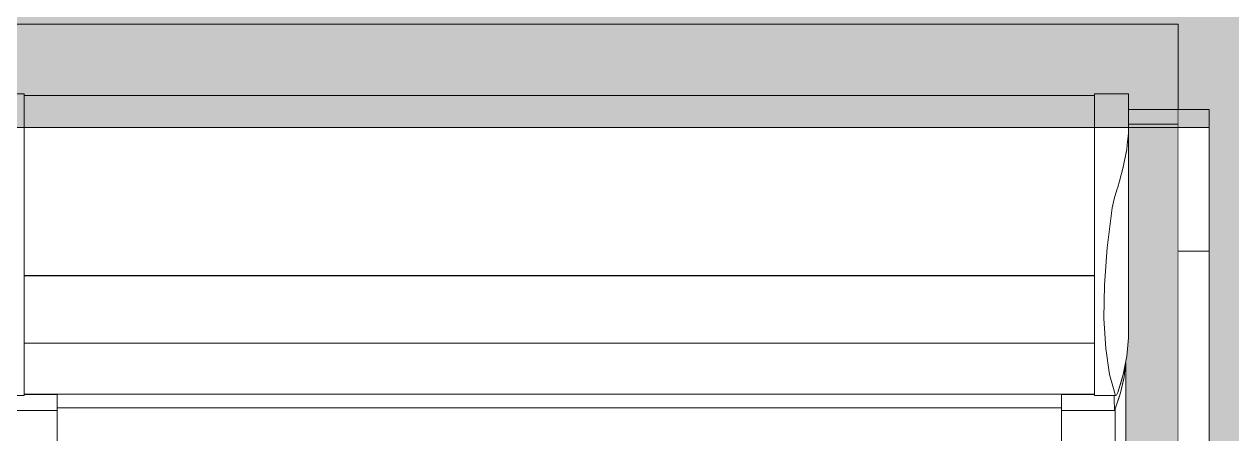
# Model space of a CAD drawing. Header units: metres. Extents: x -208 to 1512, y -277 to 123.
# Drawn here: x 17.07 to 17.977, y -14.458 to -14.15 of the extents above; entities that cross this region are included whole.
import ezdxf

# ---------------------------------------------------------------- set-up
doc = ezdxf.new("R2010")
doc.units = ezdxf.units.M
doc.header["$MEASUREMENT"] = 0
doc.linetypes.add('Wipeout_Contour', pattern=[1, 0, -1])
doc.layers.add('325 Dachfenster', color=7, linetype='Continuous')
doc.layers.add('330 Dachaufbau', color=7, linetype='Continuous')

# ---------------------------------------------------------------- blocks, each defined once
blk = doc.blocks.new('VELUX SlopeRoofBundle[11]_4')
at = {"color": 254, "linetype": 'Wipeout_Contour', "lineweight": 0, "ltscale": 88.815867}
blk.add_wipeout([(17.06985, -14.20261), (17.04422, -14.20261), (17.04423, -14.20997), (17.06985, -14.20997)], dxfattribs=at).dxf.layer = '325 Dachfenster'
at = {"color": 254, "linetype": 'Wipeout_Contour', "lineweight": 0, "ltscale": 91.39041}
blk.add_wipeout([(17.87385, -14.20261), (17.87385, -14.20997), (17.89948, -14.20997), (17.89949, -14.20261)], dxfattribs=at).dxf.layer = '325 Dachfenster'
at = {"color": 254, "linetype": 'Wipeout_Contour', "lineweight": 0, "ltscale": 88.874268}
blk.add_wipeout([(17.06985, -14.28817), (17.05642, -14.28817), (17.06016, -14.31829), (17.06985, -14.31829)], dxfattribs=at).dxf.layer = '325 Dachfenster'
at = {"color": 254, "linetype": 'Wipeout_Contour', "lineweight": 0, "ltscale": 92.53666}
blk.add_wipeout([(17.96, -14.32091), (17.93685, -14.32091), (17.93685, -14.84205), (17.96, -14.84205)], dxfattribs=at).dxf.layer = '325 Dachfenster'
at = {"color": 254, "linetype": 'Wipeout_Contour', "lineweight": 0, "ltscale": 89.193097}
blk.add_wipeout([(17.06267, -14.37154), (17.06985, -14.37154), (17.06985, -14.34615), (17.06224, -14.34615)], dxfattribs=at).dxf.layer = '325 Dachfenster'
at = {"color": 254, "linetype": 'Wipeout_Contour', "lineweight": 0, "ltscale": 89.148323}
blk.add_wipeout([(17.06139, -14.39403), (17.0585, -14.4134), (17.06985, -14.4134), (17.06985, -14.39403)], dxfattribs=at).dxf.layer = '325 Dachfenster'
at = {"color": 254, "linetype": 'Wipeout_Contour', "lineweight": 0, "ltscale": 92.131185}
blk.add_wipeout([(17.87385, -14.4134), (17.87385, -14.42938), (17.88971, -14.42938), (17.88521, -14.4134)], dxfattribs=at).dxf.layer = '325 Dachfenster'
at = {"color": 254, "linetype": 'Wipeout_Contour', "lineweight": 0, "ltscale": 89.454136}
blk.add_wipeout([(17.05505, -14.43142), (17.05469, -14.44058), (17.09465, -14.44058), (17.09465, -14.43142)], dxfattribs=at).dxf.layer = '325 Dachfenster'
at = {"color": 254, "linetype": 'Wipeout_Contour', "lineweight": 0, "ltscale": 88.836552}
blk.add_wipeout([(17.06985, -14.20997), (17.04423, -14.20997), (17.04424, -14.21873), (17.06985, -14.21873)], dxfattribs=at).dxf.layer = '325 Dachfenster'
at = {"color": 254, "linetype": 'Wipeout_Contour', "lineweight": 0, "ltscale": 91.410472}
blk.add_wipeout([(17.87385, -14.20997), (17.87385, -14.21873), (17.89947, -14.21873), (17.89948, -14.20997)], dxfattribs=at).dxf.layer = '325 Dachfenster'
at = {"color": 254, "linetype": 'Wipeout_Contour', "lineweight": 0, "ltscale": 91.738316}
blk.add_wipeout([(17.93685, -14.21437), (17.93685, -14.32091), (17.96, -14.32091), (17.96, -14.21437)], dxfattribs=at).dxf.layer = '325 Dachfenster'
at = {"color": 254, "linetype": 'Wipeout_Contour', "lineweight": 0, "ltscale": 89.001607}
blk.add_wipeout([(17.06016, -14.31829), (17.06224, -14.34615), (17.06985, -14.34615), (17.06985, -14.31829)], dxfattribs=at).dxf.layer = '325 Dachfenster'
at = {"color": 254, "linetype": 'Wipeout_Contour', "lineweight": 0, "ltscale": 92.05796}
blk.add_wipeout([(17.87385, -14.39403), (17.87385, -14.4134), (17.88521, -14.4134), (17.88232, -14.39403)], dxfattribs=at).dxf.layer = '325 Dachfenster'
at = {"color": 254, "linetype": 'Wipeout_Contour', "lineweight": 0, "ltscale": 134.096759}
blk.add_wipeout([(17.05505, -14.42938), (17.05505, -14.43142), (17.09465, -14.43142), (17.09465, -14.42846), (17.06985, -14.42846), (17.06985, -14.42938)], dxfattribs=at).dxf.layer = '325 Dachfenster'
at = {"color": 254, "linetype": 'Wipeout_Contour', "lineweight": 0, "ltscale": 91.866413}
blk.add_wipeout([(17.84905, -14.42818), (17.84905, -14.42846), (17.87385, -14.42846), (17.87385, -14.42818)], dxfattribs=at).dxf.layer = '325 Dachfenster'
at = {"color": 254, "linetype": 'Wipeout_Contour', "lineweight": 0, "ltscale": 90.231565}
blk.add_wipeout([(17.05615, -15.01247), (17.09295, -15.01247), (17.09295, -14.44058), (17.05615, -14.44058)], dxfattribs=at).dxf.layer = '325 Dachfenster'
at = {"layer": '325 Dachfenster', "linetype": 'Continuous', "lineweight": 0, "flags": 128}
for points in [[(17.96, -14.21437), (17.96, -14.32091)], [(17.93685, -14.32091), (17.96, -14.32091)], [(17.96, -14.32091), (17.96, -14.84205)]]:
    blk.add_lwpolyline(points, dxfattribs=at)
at = {"color": 254, "linetype": 'Wipeout_Contour', "lineweight": 0, "ltscale": 90.122892}
blk.add_wipeout([(17.06985, -14.21131), (17.87385, -14.21131), (17.87385, -14.20381), (17.06985, -14.20381)], dxfattribs=at).dxf.layer = '325 Dachfenster'
at = {"color": 254, "linetype": 'Wipeout_Contour', "lineweight": 0, "ltscale": 88.86104}
blk.add_wipeout([(17.06985, -14.21873), (17.04424, -14.21873), (17.04425, -14.22906), (17.06985, -14.22906)], dxfattribs=at).dxf.layer = '325 Dachfenster'
at = {"color": 254, "linetype": 'Wipeout_Contour', "lineweight": 0, "ltscale": 91.434251}
blk.add_wipeout([(17.87385, -14.21873), (17.87385, -14.22906), (17.89946, -14.22906), (17.89947, -14.21873)], dxfattribs=at).dxf.layer = '325 Dachfenster'
at = {"color": 254, "linetype": 'Wipeout_Contour', "lineweight": 0, "ltscale": 91.920831}
blk.add_wipeout([(17.87385, -14.39403), (17.88232, -14.39403), (17.88104, -14.37154), (17.87385, -14.37154)], dxfattribs=at).dxf.layer = '325 Dachfenster'
at = {"color": 254, "linetype": 'Wipeout_Contour', "lineweight": 0, "ltscale": 89.46383}
blk.add_wipeout([(17.06985, -14.42846), (17.09465, -14.42846), (17.09465, -14.42818), (17.06985, -14.42818)], dxfattribs=at).dxf.layer = '325 Dachfenster'
at = {"color": 254, "linetype": 'Wipeout_Contour', "lineweight": 0, "ltscale": 90.286763}
blk.add_wipeout([(17.09295, -14.44058), (17.09295, -15.01247), (17.09465, -15.01121), (17.09465, -14.44058)], dxfattribs=at).dxf.layer = '325 Dachfenster'
at = {"layer": '325 Dachfenster', "linetype": 'Continuous', "lineweight": 0, "flags": 128}
for points in [[(17.06985, -14.20261), (17.04422, -14.20261), (17.04385, -14.20261)], [(17.06985, -14.20381), (17.87385, -14.20381)]]:
    blk.add_lwpolyline(points, dxfattribs=at)
at = {"color": 254, "linetype": 'Wipeout_Contour', "lineweight": 0, "ltscale": 90.14335}
blk.add_wipeout([(17.87385, -14.21131), (17.06985, -14.21131), (17.06985, -14.22001), (17.87385, -14.22001)], dxfattribs=at).dxf.layer = '325 Dachfenster'
at = {"color": 254, "linetype": 'Wipeout_Contour', "lineweight": 0, "ltscale": 113.822889}
blk.add_wipeout([(17.87385, -14.22906), (17.87385, -14.24087), (17.8985, -14.24087), (17.89945, -14.23224), (17.89946, -14.22906)], dxfattribs=at).dxf.layer = '325 Dachfenster'
at = {"color": 254, "linetype": 'Wipeout_Contour', "lineweight": 0, "ltscale": 91.784823}
blk.add_wipeout([(17.87385, -14.34615), (17.87385, -14.37154), (17.88104, -14.37154), (17.88147, -14.34615)], dxfattribs=at).dxf.layer = '325 Dachfenster'
at = {"color": 254, "linetype": 'Wipeout_Contour', "lineweight": 0, "ltscale": 114.472599}
blk.add_wipeout([(17.89815, -14.39979), (17.89945, -14.38588), (17.89945, -14.23224), (17.8985, -14.24087), (17.89815, -14.24443)], dxfattribs=at).dxf.layer = '325 Dachfenster'
at = {"color": 254, "linetype": 'Wipeout_Contour', "lineweight": 0, "ltscale": 91.841526}
blk.add_wipeout([(17.87385, -14.31829), (17.87385, -14.34615), (17.88147, -14.34615), (17.88355, -14.31829)], dxfattribs=at).dxf.layer = '325 Dachfenster'
at = {"color": 254, "linetype": 'Wipeout_Contour', "lineweight": 0, "ltscale": 182.394032}
blk.add_wipeout([(17.89945, -14.23224), (17.89945, -14.36427), (17.89945, -14.36991), (17.89949, -14.29623), (17.89949, -14.20473), (17.89949, -14.20261), (17.89948, -14.20997), (17.89947, -14.21873)], dxfattribs=at).dxf.layer = '325 Dachfenster'
at = {"layer": '325 Dachfenster', "linetype": 'Continuous', "lineweight": 0, "flags": 128}
for points in [[(17.89949, -14.20261), (17.87385, -14.20261)], [(17.89949, -14.20473), (17.89949, -14.20261)], [(17.96, -14.21437), (17.93685, -14.21437), (17.89949, -14.21437)]]:
    blk.add_lwpolyline(points, dxfattribs=at)
at = {"color": 254, "linetype": 'Wipeout_Contour', "lineweight": 0, "ltscale": 114.520067}
blk.add_wipeout([(17.89555, -14.2578), (17.89555, -14.41344), (17.89815, -14.39979), (17.89815, -14.24443), (17.89624, -14.25402)], dxfattribs=at).dxf.layer = '325 Dachfenster'
at = {"color": 254, "linetype": 'Wipeout_Contour', "lineweight": 0, "ltscale": 274.774456}
blk.add_wipeout([(17.88104, -14.37154), (17.88232, -14.39403), (17.88521, -14.4134), (17.88971, -14.42938), (17.89035, -14.4291), (17.89145, -14.42693), (17.89145, -14.27283), (17.89069, -14.27474), (17.88861, -14.2816), (17.88729, -14.28817), (17.88355, -14.31829), (17.88147, -14.34615)], dxfattribs=at).dxf.layer = '325 Dachfenster'
at = {"color": 254, "linetype": 'Wipeout_Contour', "lineweight": 0, "ltscale": 114.551866}
blk.add_wipeout([(17.89145, -14.27283), (17.89145, -14.42693), (17.89555, -14.41344), (17.89555, -14.2578), (17.89257, -14.26816)], dxfattribs=at).dxf.layer = '325 Dachfenster'
at = {"layer": '325 Dachfenster', "linetype": 'Continuous', "lineweight": 0, "flags": 128}
for points in [[(17.89945, -14.36991), (17.89949, -14.29623)], [(17.89945, -14.38455), (17.89945, -14.36991)]]:
    blk.add_lwpolyline(points, dxfattribs=at)
at = {"color": 254, "linetype": 'Wipeout_Contour', "lineweight": 0, "ltscale": 114.012701}
blk.add_wipeout([(17.87385, -14.25402), (17.87385, -14.26816), (17.89257, -14.26816), (17.89555, -14.2578), (17.89624, -14.25402)], dxfattribs=at).dxf.layer = '325 Dachfenster'
at = {"color": 254, "linetype": 'Wipeout_Contour', "lineweight": 0, "ltscale": 91.822512}
blk.add_wipeout([(17.87385, -14.28817), (17.87385, -14.31829), (17.88355, -14.31829), (17.88729, -14.28817)], dxfattribs=at).dxf.layer = '325 Dachfenster'
at = {"color": 254, "linetype": 'Wipeout_Contour', "lineweight": 0, "ltscale": 91.627563}
blk.add_wipeout([(17.89625, -14.40977), (17.89625, -14.4152), (17.89755, -14.40295), (17.89755, -14.40294)], dxfattribs=at).dxf.layer = '325 Dachfenster'
at = {"color": 254, "linetype": 'Wipeout_Contour', "lineweight": 0, "ltscale": 91.916607}
blk.add_wipeout([(17.84905, -14.43142), (17.84905, -14.44058), (17.88902, -14.44058), (17.88865, -14.43142)], dxfattribs=at).dxf.layer = '325 Dachfenster'
at = {"color": 254, "linetype": 'Wipeout_Contour', "lineweight": 0, "ltscale": 113.911961}
blk.add_wipeout([(17.87385, -14.24087), (17.87385, -14.25402), (17.89624, -14.25402), (17.89815, -14.24443), (17.8985, -14.24087)], dxfattribs=at).dxf.layer = '325 Dachfenster'
at = {"color": 254, "linetype": 'Wipeout_Contour', "lineweight": 0, "ltscale": 114.294292}
blk.add_wipeout([(17.87385, -14.26816), (17.87385, -14.27474), (17.89069, -14.27474), (17.89145, -14.27283), (17.89257, -14.26816)], dxfattribs=at).dxf.layer = '325 Dachfenster'
at = {"color": 254, "linetype": 'Wipeout_Contour', "lineweight": 0, "ltscale": 90.428435}
blk.add_wipeout([(17.87385, -14.31738), (17.06985, -14.31738), (17.06985, -14.33908), (17.87385, -14.33908)], dxfattribs=at).dxf.layer = '325 Dachfenster'
at = {"color": 254, "linetype": 'Wipeout_Contour', "lineweight": 0, "ltscale": 137.404574}
blk.add_wipeout([(17.84905, -14.43142), (17.88865, -14.43142), (17.88865, -14.42938), (17.87385, -14.42938), (17.87385, -14.42846), (17.84905, -14.42846)], dxfattribs=at).dxf.layer = '325 Dachfenster'
at = {"color": 254, "linetype": 'Wipeout_Contour', "lineweight": 0, "ltscale": 92.598342}
blk.add_wipeout([(17.84905, -14.44058), (17.84905, -15.01121), (17.85075, -15.01247), (17.85075, -14.44058)], dxfattribs=at).dxf.layer = '325 Dachfenster'
at = {"layer": '325 Dachfenster', "linetype": 'Continuous', "lineweight": 0, "flags": 128}
blk.add_lwpolyline([(17.89949, -14.29623), (17.89949, -14.20473)], dxfattribs=at)
at = {"color": 254, "linetype": 'Wipeout_Contour', "lineweight": 0, "ltscale": 90.195106}
blk.add_wipeout([(17.06985, -14.242), (17.87385, -14.242), (17.87385, -14.23026), (17.06985, -14.23026)], dxfattribs=at).dxf.layer = '325 Dachfenster'
at = {"color": 254, "linetype": 'Wipeout_Contour', "lineweight": 0, "ltscale": 91.647947}
blk.add_wipeout([(17.87385, -14.27474), (17.87385, -14.2816), (17.88861, -14.2816), (17.89069, -14.27474)], dxfattribs=at).dxf.layer = '325 Dachfenster'
at = {"color": 254, "linetype": 'Wipeout_Contour', "lineweight": 0, "ltscale": 90.661776}
blk.add_wipeout([(17.06985, -14.41206), (17.06985, -14.42818), (17.87385, -14.42818), (17.87385, -14.41206)], dxfattribs=at).dxf.layer = '325 Dachfenster'
at = {"color": 254, "linetype": 'Wipeout_Contour', "lineweight": 0, "ltscale": 138.063599}
blk.add_wipeout([(17.88865, -14.42938), (17.88865, -14.43142), (17.88902, -14.44058), (17.8891, -14.4405), (17.88955, -14.43932), (17.88955, -14.42938)], dxfattribs=at).dxf.layer = '325 Dachfenster'
at = {"layer": '325 Dachfenster', "linetype": 'Continuous', "lineweight": 0, "flags": 128}
blk.add_lwpolyline([(17.06985, -14.42938), (17.054, -14.42938), (17.04385, -14.42938)], dxfattribs=at)
at = {"color": 254, "linetype": 'Wipeout_Contour', "lineweight": 0, "ltscale": 90.167304}
blk.add_wipeout([(17.06985, -14.23026), (17.87385, -14.23026), (17.87385, -14.22001), (17.06985, -14.22001)], dxfattribs=at).dxf.layer = '325 Dachfenster'
at = {"color": 254, "linetype": 'Wipeout_Contour', "lineweight": 0, "ltscale": 90.226311}
blk.add_wipeout([(17.06985, -14.25494), (17.87385, -14.25494), (17.87385, -14.242), (17.06985, -14.242)], dxfattribs=at).dxf.layer = '325 Dachfenster'
at = {"color": 254, "linetype": 'Wipeout_Contour', "lineweight": 0, "ltscale": 90.285792}
blk.add_wipeout([(17.06985, -14.27509), (17.87385, -14.27509), (17.87385, -14.26901), (17.06985, -14.26901)], dxfattribs=at).dxf.layer = '325 Dachfenster'
at = {"color": 254, "linetype": 'Wipeout_Contour', "lineweight": 0, "ltscale": 91.635731}
blk.add_wipeout([(17.87385, -14.2816), (17.87385, -14.28817), (17.88729, -14.28817), (17.88861, -14.2816)], dxfattribs=at).dxf.layer = '325 Dachfenster'
at = {"color": 254, "linetype": 'Wipeout_Contour', "lineweight": 0, "ltscale": 90.614387}
blk.add_wipeout([(17.06985, -14.39084), (17.06985, -14.41206), (17.87385, -14.41206), (17.87385, -14.39084)], dxfattribs=at).dxf.layer = '325 Dachfenster'
at = {"color": 254, "linetype": 'Wipeout_Contour', "lineweight": 0, "ltscale": 161.308591}
blk.add_wipeout([(17.88955, -14.43932), (17.89355, -14.42737), (17.89355, -14.42002), (17.89145, -14.42693), (17.89035, -14.4291), (17.88971, -14.42938), (17.88955, -14.42938)], dxfattribs=at).dxf.layer = '325 Dachfenster'
at = {"color": 254, "linetype": 'Wipeout_Contour', "lineweight": 0, "ltscale": 90.26048}
blk.add_wipeout([(17.06985, -14.26901), (17.87385, -14.26901), (17.87385, -14.25494), (17.06985, -14.25494)], dxfattribs=at).dxf.layer = '325 Dachfenster'
at = {"color": 254, "linetype": 'Wipeout_Contour', "lineweight": 0, "ltscale": 90.301634}
blk.add_wipeout([(17.87385, -14.27509), (17.06985, -14.27509), (17.06985, -14.28152), (17.87385, -14.28152)], dxfattribs=at).dxf.layer = '325 Dachfenster'
at = {"color": 254, "linetype": 'Wipeout_Contour', "lineweight": 0, "ltscale": 90.363379}
blk.add_wipeout([(17.06985, -14.31738), (17.87385, -14.31738), (17.87385, -14.28761), (17.06985, -14.28761)], dxfattribs=at).dxf.layer = '325 Dachfenster'
at = {"color": 254, "linetype": 'Wipeout_Contour', "lineweight": 0, "ltscale": 90.585889}
blk.add_wipeout([(17.06985, -14.39), (17.06985, -14.39084), (17.87385, -14.39084), (17.87385, -14.39)], dxfattribs=at).dxf.layer = '325 Dachfenster'
at = {"color": 254, "linetype": 'Wipeout_Contour', "lineweight": 0, "ltscale": 114.464798}
blk.add_wipeout([(17.89355, -14.42002), (17.89355, -14.42737), (17.89625, -14.4152), (17.89625, -14.40977), (17.89555, -14.41344)], dxfattribs=at).dxf.layer = '325 Dachfenster'
at = {"color": 254, "linetype": 'Wipeout_Contour', "lineweight": 0, "ltscale": 137.547876}
blk.add_wipeout([(17.88755, -14.44058), (17.88755, -15.01247), (17.88935, -15.01151), (17.88935, -14.43984), (17.8891, -14.4405), (17.88902, -14.44058)], dxfattribs=at).dxf.layer = '325 Dachfenster'
at = {"color": 254, "linetype": 'Wipeout_Contour', "lineweight": 0, "ltscale": 90.317464}
blk.add_wipeout([(17.87385, -14.28152), (17.06985, -14.28152), (17.06985, -14.28761), (17.87385, -14.28761)], dxfattribs=at).dxf.layer = '325 Dachfenster'
at = {"color": 254, "linetype": 'Wipeout_Contour', "lineweight": 0, "ltscale": 90.555471}
blk.add_wipeout([(17.87385, -14.36652), (17.06985, -14.36652), (17.06985, -14.39), (17.87385, -14.39)], dxfattribs=at).dxf.layer = '325 Dachfenster'
at = {"color": 254, "linetype": 'Wipeout_Contour', "lineweight": 0, "ltscale": 115.71402}
blk.add_wipeout([(17.89335, -14.42797), (17.89335, -14.99956), (17.89605, -14.98739), (17.89605, -14.4161), (17.89355, -14.42737)], dxfattribs=at).dxf.layer = '325 Dachfenster'
at = {"color": 254, "linetype": 'Wipeout_Contour', "lineweight": 0, "ltscale": 92.660703}
blk.add_wipeout([(17.85075, -14.44058), (17.85075, -15.01247), (17.88755, -15.01247), (17.88755, -14.44058)], dxfattribs=at).dxf.layer = '325 Dachfenster'
at = {"layer": '325 Dachfenster', "linetype": 'Continuous', "lineweight": 0, "flags": 128}
blk.add_lwpolyline([(17.06985, -14.39), (17.87385, -14.39)], dxfattribs=at)
at = {"color": 254, "linetype": 'Wipeout_Contour', "lineweight": 0, "ltscale": 90.492229}
blk.add_wipeout([(17.06985, -14.34014), (17.06985, -14.36652), (17.87385, -14.36652), (17.87385, -14.34014)], dxfattribs=at).dxf.layer = '325 Dachfenster'
at = {"color": 254, "linetype": 'Wipeout_Contour', "lineweight": 0, "ltscale": 115.619648}
blk.add_wipeout([(17.89625, -14.4152), (17.89605, -14.4161), (17.89605, -14.98739), (17.89735, -14.97514), (17.89735, -14.40484)], dxfattribs=at).dxf.layer = '325 Dachfenster'
at = {"color": 254, "linetype": 'Wipeout_Contour', "lineweight": 0, "ltscale": 90.737265}
blk.add_wipeout([(17.09465, -14.44881), (17.09465, -14.4523), (17.84905, -14.4523), (17.84905, -14.44881)], dxfattribs=at).dxf.layer = '325 Dachfenster'
at = {"layer": '325 Dachfenster', "linetype": 'Continuous', "lineweight": 0, "flags": 128}
blk.add_lwpolyline([(17.89755, -14.40294), (17.89755, -14.40295)], dxfattribs=at)
at = {"color": 254, "linetype": 'Wipeout_Contour', "lineweight": 0, "ltscale": 90.456758}
blk.add_wipeout([(17.06985, -14.33986), (17.87385, -14.33986), (17.87385, -14.3393), (17.06985, -14.3393)], dxfattribs=at).dxf.layer = '325 Dachfenster'
at = {"color": 254, "linetype": 'Wipeout_Contour', "lineweight": 0, "ltscale": 115.757657}
blk.add_wipeout([(17.88935, -14.43984), (17.88935, -15.01151), (17.89335, -14.99956), (17.89335, -14.42797), (17.88955, -14.43932)], dxfattribs=at).dxf.layer = '325 Dachfenster'
at = {"color": 254, "linetype": 'Wipeout_Contour', "lineweight": 0, "ltscale": 90.728077}
blk.add_wipeout([(17.09465, -14.44881), (17.84905, -14.44881), (17.84905, -14.44509), (17.09465, -14.44509)], dxfattribs=at).dxf.layer = '325 Dachfenster'
at = {"color": 254, "linetype": 'Wipeout_Contour', "lineweight": 0, "ltscale": 90.752991}
blk.add_wipeout([(17.09465, -14.45811), (17.84905, -14.45811), (17.84905, -14.45535), (17.09465, -14.45535)], dxfattribs=at).dxf.layer = '325 Dachfenster'
at = {"layer": '325 Dachfenster', "linetype": 'Continuous', "lineweight": 0, "flags": 128}
for points in [[(17.89949, -14.20261), (17.89948, -14.20997), (17.89947, -14.21873), (17.89946, -14.22906), (17.89945, -14.23224), (17.8985, -14.24087), (17.89815, -14.24443), (17.89624, -14.25402), (17.89555, -14.2578), (17.89257, -14.26816), (17.89145, -14.27283), (17.89069, -14.27474), (17.88861, -14.2816), (17.88729, -14.28817), (17.88355, -14.31829), (17.88147, -14.34615), (17.88104, -14.37154), (17.88232, -14.39403), (17.88521, -14.4134), (17.88971, -14.42938)], [(17.89035, -14.4291), (17.89145, -14.42693), (17.89555, -14.41344), (17.89815, -14.39979), (17.89945, -14.38588), (17.89945, -14.38455)], [(17.8891, -14.4405), (17.88955, -14.43932), (17.89355, -14.42737), (17.89625, -14.4152), (17.89755, -14.40295)], [(17.89735, -14.97514), (17.89735, -14.40484)], [(17.88971, -14.42938), (17.87385, -14.42938)], [(17.88865, -14.42938), (17.88865, -14.43142), (17.88902, -14.44058)], [(17.88971, -14.42938), (17.89035, -14.4291)], [(17.88902, -14.44058), (17.8891, -14.4405)], [(17.88935, -15.01151), (17.88935, -14.43984)]]:
    blk.add_lwpolyline(points, dxfattribs=at)
at = {"color": 254, "linetype": 'Wipeout_Contour', "lineweight": 0, "ltscale": 90.455763}
blk.add_wipeout([(17.06985, -14.33908), (17.06985, -14.3393), (17.87385, -14.3393), (17.87385, -14.33908)], dxfattribs=at).dxf.layer = '325 Dachfenster'
at = {"color": 254, "linetype": 'Wipeout_Contour', "lineweight": 0, "ltscale": 90.718394}
blk.add_wipeout([(17.09465, -14.44509), (17.84905, -14.44509), (17.84905, -14.44121), (17.09465, -14.44121)], dxfattribs=at).dxf.layer = '325 Dachfenster'
at = {"color": 254, "linetype": 'Wipeout_Contour', "lineweight": 0, "ltscale": 90.745596}
blk.add_wipeout([(17.09465, -14.4523), (17.09465, -14.45535), (17.84905, -14.45535), (17.84905, -14.4523)], dxfattribs=at).dxf.layer = '325 Dachfenster'
at = {"color": 254, "linetype": 'Wipeout_Contour', "lineweight": 0, "ltscale": 90.457828}
blk.add_wipeout([(17.06985, -14.34014), (17.87385, -14.34014), (17.87385, -14.33986), (17.06985, -14.33986)], dxfattribs=at).dxf.layer = '325 Dachfenster'
at = {"color": 254, "linetype": 'Wipeout_Contour', "lineweight": 0, "ltscale": 90.711249}
blk.add_wipeout([(17.09465, -14.44062), (17.84905, -14.44062), (17.84905, -14.44012), (17.09465, -14.44012)], dxfattribs=at).dxf.layer = '325 Dachfenster'
at = {"layer": '325 Dachfenster', "linetype": 'Continuous', "lineweight": 0, "flags": 128}
for points in [[(17.06985, -14.20261), (17.06985, -14.20997), (17.06985, -14.21873), (17.06985, -14.22906), (17.06985, -14.24087), (17.06985, -14.25402), (17.06985, -14.26816), (17.06985, -14.27474), (17.06985, -14.2816), (17.06985, -14.28817), (17.06985, -14.31829), (17.06985, -14.34615), (17.06985, -14.37154), (17.06985, -14.39403), (17.06985, -14.4134), (17.06985, -14.42938)], [(17.87385, -14.20261), (17.87385, -14.20997), (17.87385, -14.21873), (17.87385, -14.22906), (17.87385, -14.24087), (17.87385, -14.25402), (17.87385, -14.26816), (17.87385, -14.27474), (17.87385, -14.2816), (17.87385, -14.28817), (17.87385, -14.31829), (17.87385, -14.34615), (17.87385, -14.37154), (17.87385, -14.39403), (17.87385, -14.4134), (17.87385, -14.42938)], [(17.06985, -14.33908), (17.87385, -14.33908)]]:
    blk.add_lwpolyline(points, dxfattribs=at)
at = {"color": 254, "linetype": 'Wipeout_Contour', "lineweight": 0, "ltscale": 90.70753}
blk.add_wipeout([(17.84905, -14.43844), (17.09465, -14.43844), (17.09465, -14.43938), (17.84905, -14.43938)], dxfattribs=at).dxf.layer = '325 Dachfenster'
at = {"color": 254, "linetype": 'Wipeout_Contour', "lineweight": 0, "ltscale": 90.704409}
blk.add_wipeout([(17.84905, -14.43692), (17.09465, -14.43692), (17.09465, -14.43844), (17.84905, -14.43844)], dxfattribs=at).dxf.layer = '325 Dachfenster'
at = {"color": 254, "linetype": 'Wipeout_Contour', "lineweight": 0, "ltscale": 90.694575}
blk.add_wipeout([(17.09465, -14.43497), (17.84905, -14.43497), (17.84905, -14.43265), (17.09465, -14.43265)], dxfattribs=at).dxf.layer = '325 Dachfenster'
at = {"color": 254, "linetype": 'Wipeout_Contour', "lineweight": 0, "ltscale": 90.682416}
blk.add_wipeout([(17.09465, -14.42818), (17.09465, -14.4299), (17.84905, -14.4299), (17.84905, -14.42818)], dxfattribs=at).dxf.layer = '325 Dachfenster'
at = {"color": 254, "linetype": 'Wipeout_Contour', "lineweight": 0, "ltscale": 90.699997}
blk.add_wipeout([(17.09465, -14.43497), (17.09465, -14.43692), (17.84905, -14.43692), (17.84905, -14.43497)], dxfattribs=at).dxf.layer = '325 Dachfenster'
at = {"color": 254, "linetype": 'Wipeout_Contour', "lineweight": 0, "ltscale": 90.688129}
blk.add_wipeout([(17.09465, -14.4299), (17.09465, -14.43265), (17.84905, -14.43265), (17.84905, -14.4299)], dxfattribs=at).dxf.layer = '325 Dachfenster'
at = {"color": 254, "linetype": 'Wipeout_Contour', "lineweight": 0, "ltscale": 90.710091}
blk.add_wipeout([(17.09465, -14.44012), (17.84905, -14.44012), (17.84905, -14.43972), (17.09465, -14.43972)], dxfattribs=at).dxf.layer = '325 Dachfenster'
at = {"layer": '325 Dachfenster', "linetype": 'Continuous', "lineweight": 0, "flags": 128}
for points in [[(17.06985, -14.42818), (17.87385, -14.42818)], [(17.06985, -14.42846), (17.09465, -14.42846)], [(17.09465, -14.42846), (17.09465, -14.42818)], [(17.84905, -14.42818), (17.84905, -14.42846)], [(17.84905, -14.42846), (17.87385, -14.42846)]]:
    blk.add_lwpolyline(points, dxfattribs=at)
at = {"color": 254, "linetype": 'Wipeout_Contour', "lineweight": 0, "ltscale": 90.712258}
blk.add_wipeout([(17.84905, -14.44069), (17.09465, -14.44069), (17.09465, -14.44085), (17.84905, -14.44085)], dxfattribs=at).dxf.layer = '325 Dachfenster'
at = {"color": 254, "linetype": 'Wipeout_Contour', "lineweight": 0, "ltscale": 90.709143}
blk.add_wipeout([(17.09465, -14.43938), (17.09465, -14.43972), (17.84905, -14.43972), (17.84905, -14.43938)], dxfattribs=at).dxf.layer = '325 Dachfenster'
at = {"color": 254, "linetype": 'Wipeout_Contour', "lineweight": 0, "ltscale": 90.711966}
blk.add_wipeout([(17.09465, -14.44069), (17.84905, -14.44069), (17.84905, -14.44062), (17.09465, -14.44062)], dxfattribs=at).dxf.layer = '325 Dachfenster'
at = {"color": 254, "linetype": 'Wipeout_Contour', "lineweight": 0, "ltscale": 90.71292}
blk.add_wipeout([(17.84905, -14.44085), (17.09465, -14.44085), (17.09465, -14.44121), (17.84905, -14.44121)], dxfattribs=at).dxf.layer = '325 Dachfenster'
at = {"layer": '325 Dachfenster', "linetype": 'Continuous', "lineweight": 0, "flags": 128}
for points in [[(17.09465, -14.42846), (17.09465, -14.43142), (17.09465, -14.44058)], [(17.84905, -14.42846), (17.84905, -14.43142), (17.84905, -14.44058)], [(17.09465, -14.44058), (17.05469, -14.44058), (17.01905, -14.44058)], [(17.84905, -14.43844), (17.09465, -14.43844)], [(17.09465, -15.01121), (17.09465, -14.44058)], [(17.84905, -15.01121), (17.84905, -14.44058)], [(17.88902, -14.44058), (17.84905, -14.44058)]]:
    blk.add_lwpolyline(points, dxfattribs=at)
blk = doc.blocks.new('Dachfläche_23_4', base_point=(17.93685, -14.84386))
at = {"color": 254, "linetype": 'Wipeout_Contour', "lineweight": 0, "ltscale": 401.989554}
blk.add_wipeout([(17.93685, -14.15023), (16.21, -14.15023), (16.21, -14.2255), (16.21422, -14.2255), (16.21422, -14.20473), (16.21422, -14.20261), (16.23985, -14.20261), (16.23985, -14.20381), (17.04385, -14.20381), (17.04385, -14.20261), (17.06985, -14.20261), (17.06985, -14.20381), (17.87385, -14.20381), (17.87385, -14.20261), (17.89949, -14.20261), (17.89949, -14.20473), (17.89949, -14.2255), (17.93685, -14.2255)], dxfattribs=at).dxf.layer = '325 Dachfenster'
at = {"layer": '325 Dachfenster', "linetype": 'Continuous', "lineweight": 0, "true_color": 0x000000}
blk.add_hatch(color=18, dxfattribs=at).paths.add_polyline_path([(17.89735, -14.40484), (17.89735, -14.84386), (17.93685, -14.84386), (17.93685, -14.22551), (17.89949, -14.22551), (17.89949, -14.28437), (17.89949, -14.28644), (17.89949, -14.29683), (17.89945, -14.36991), (17.89945, -14.37759), (17.89945, -14.38588), (17.89815, -14.39979), (17.89755, -14.40294), (17.89755, -14.40295)])
at = {"color": 254, "linetype": 'Wipeout_Contour', "lineweight": 0, "ltscale": 88.023455}
blk.add_wipeout([(17.93685, -13.5322), (16.21, -13.5322), (16.21, -14.15023), (17.93685, -14.15023)], dxfattribs=at).dxf.layer = '325 Dachfenster'
at = {"layer": '325 Dachfenster', "color": 7, "linetype": 'Continuous', "lineweight": 13, "true_color": 0xf4f4f4, "flags": 128}
blk.add_lwpolyline([(17.93685, -14.15023), (16.21, -14.15023)], dxfattribs=at)
at = {"color": 254, "linetype": 'Wipeout_Contour', "lineweight": 0, "ltscale": 91.536662}
blk.add_wipeout([(17.93685, -14.2255), (17.89949, -14.2255), (17.89949, -14.22551), (17.93685, -14.22551)], dxfattribs=at).dxf.layer = '325 Dachfenster'
at = {"layer": '325 Dachfenster', "color": 7, "linetype": 'Continuous', "lineweight": 13, "true_color": 0xf4f4f4, "flags": 128}
for points in [[(17.93685, -14.2255), (17.93685, -14.15023)], [(17.89949, -14.2255), (17.93685, -14.2255)], [(17.89949, -14.22551), (17.93685, -14.22551)], [(17.93685, -14.22551), (17.93685, -14.2255)], [(17.93685, -14.22551), (17.93685, -14.84386)]]:
    blk.add_lwpolyline(points, dxfattribs=at)
at = {"layer": '325 Dachfenster', "linetype": 'Continuous', "lineweight": 0}
blk.add_blockref('VELUX SlopeRoofBundle[11]_4', (0, 0), dxfattribs=at)
blk = doc.blocks.new('Dachfläche_28_4', base_point=(12.55, -13.58499))
at = {"layer": '330 Dachaufbau', "linetype": 'Continuous', "lineweight": 0, "true_color": 0x000000}
blk.add_hatch(color=18, dxfattribs=at).paths.add_polyline_path([(18.95005, -10.49457), (18.50784, -10.49457), (18.50784, -11.155), (18.49988, -11.155), (18.49988, -13.58499), (12.55, -13.58499), (12.55, -15.07), (13.745, -15.07), (13.745, -14.22801), (15.495, -14.22801), (15.495, -15.07), (16.21, -15.07), (16.21, -14.22801), (17.96, -14.22801), (17.96, -15.07), (18.9348, -15.07)])
at = {"layer": '330 Dachaufbau', "color": 7, "linetype": 'Continuous', "lineweight": 18, "flags": 128}
for points in [[(17.96, -14.22801), (16.21, -14.22801)], [(17.96, -15.07), (17.96, -14.22801)]]:
    blk.add_lwpolyline(points, dxfattribs=at)

msp = doc.modelspace()

# ---------------------------------------------------------------- block references
at = {"layer": '325 Dachfenster', "color": 7, "linetype": 'Continuous', "lineweight": 13, "true_color": 0xf4f4f4}
msp.add_blockref('Dachfläche_23_4', (17.93685, -14.84386), dxfattribs=at)

# ---------------------------------------------------------------- next in the draw order: block references
at = {"layer": '330 Dachaufbau', "color": 7, "linetype": 'Continuous', "lineweight": 18}
msp.add_blockref('Dachfläche_28_4', (12.55, -13.58499), dxfattribs=at)

doc.saveas('drawing.dxf')
